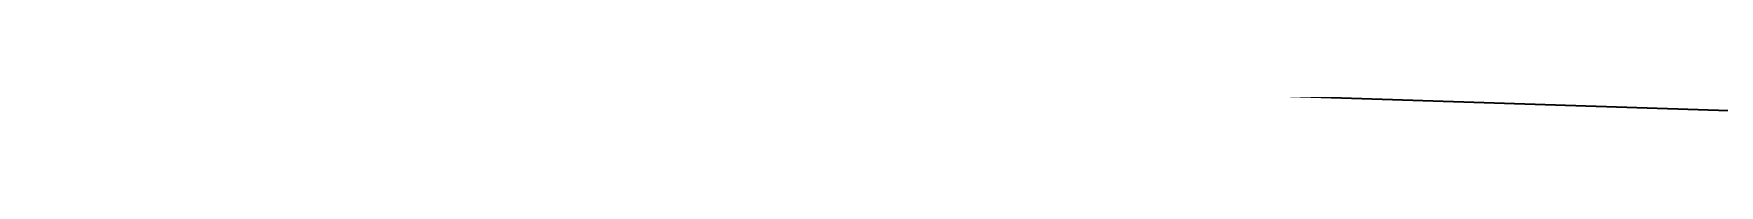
# Model space of a CAD drawing. Header units: millimetres. Extents: x 0 to 2114, y 0 to 2886.
# Drawn here: x 126.42298 to 126.45549, y 1580.21138 to 1580.21153 of the extents above; entities that cross this region are included whole.
import ezdxf

# ---------------------------------------------------------------- set-up
doc = ezdxf.new("R2010")
doc.units = ezdxf.units.MM
doc.layers.add('Blocks', color=7, linetype='Continuous')
doc.layers.add('Blocks$Inner', color=7, linetype='Continuous', lineweight=25, true_color=0x007f00)
doc.layers.add('Blocks$Outline', color=7, linetype='Continuous', lineweight=35, true_color=0xff3f3f)

# ---------------------------------------------------------------- blocks, each defined once
blk = doc.blocks.new('Verus Stool Office Chair Front')
at = {"layer": 'Blocks$Inner'}
blk.add_lwpolyline([(136.230021, 0), (126.487762, 0), (126.455871, 0.000204), (126.356329, 0.003471), (126.256997, 0.010716), (126.158034, 0.021927), (126.059598, 0.037087), (125.961848, 0.056171), (125.864938, 0.079149), (125.769026, 0.105984), (125.674263, 0.136633), (125.580801, 0.171047), (125.48879, 0.20917), (125.398378, 0.250943), (125.309708, 0.296298), (125.222923, 0.345162), (125.138161, 0.397458), (125.055559, 0.453101), (124.975248, 0.512004), (124.897356, 0.57407), (124.822009, 0.639202)], dxfattribs=at)
at = {"layer": 'Blocks$Outline'}
blk.add_lwpolyline([(136.230021, 0), (126.487762, 0), (126.455871, 0.000204), (126.356329, 0.003471), (126.256997, 0.010716), (126.158034, 0.021927), (126.059598, 0.037087), (125.961848, 0.056171), (125.864938, 0.079149), (125.769026, 0.105984), (125.674263, 0.136633), (125.580801, 0.171047), (125.48879, 0.20917), (125.398378, 0.250943), (125.309708, 0.296298), (125.222923, 0.345162), (125.138161, 0.397458), (125.055559, 0.453101), (124.975248, 0.512004), (124.897356, 0.57407), (124.822009, 0.639202)], dxfattribs=at)

msp = doc.modelspace()

# ---------------------------------------------------------------- block references
at = {"layer": 'Blocks'}
msp.add_blockref('Verus Stool Office Chair Front', (0, 1580.211216), dxfattribs=at)

doc.saveas('drawing.dxf')
